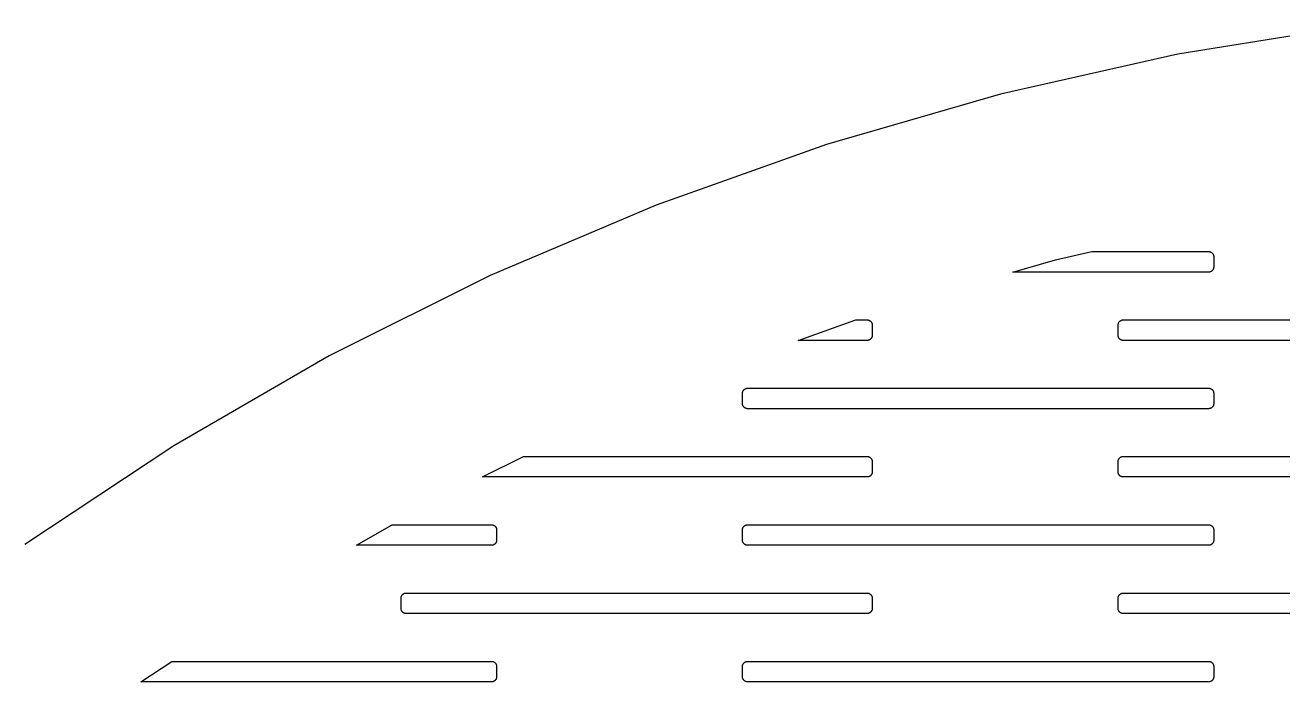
# Model space of a CAD drawing. Header units: metres. Extents: x -156 to 156, y -163 to 163.
# Drawn here: x -99.3 to -25.7, y 122.7 to 161.2 of the extents above; entities that cross this region are included whole.
import ezdxf

# ---------------------------------------------------------------- set-up
doc = ezdxf.new("R2010")
doc.units = ezdxf.units.M

msp = doc.modelspace()

# ---------------------------------------------------------------- linework, layer by layer
for p, q in [((-21.2901, 161.165), (-31.8081, 159.458)), ((-31.8081, 159.458), (-42.1863, 157.125)), ((-42.1863, 157.125), (-52.3845, 154.178)), ((-52.3845, 154.178), (-62.3633, 150.629)), ((-62.3633, 150.629), (-72.0841, 146.493)), ((-41.473, 146.7), (-38.9699, 147.423)), ((-38.9699, 147.423), (-36.849, 147.9)), ((-36.849, 147.9), (-30, 147.9)), ((-30, 147.9), (-29.9812, 147.899)), ((-29.9812, 147.899), (-29.9624, 147.898)), ((-29.9624, 147.898), (-29.9438, 147.895)), ((-29.9438, 147.895), (-29.9254, 147.891)), ((-29.9254, 147.891), (-29.9073, 147.885)), ((-29.9073, 147.885), (-29.8896, 147.879)), ((-29.8896, 147.879), (-29.8723, 147.871)), ((-29.8723, 147.871), (-29.8555, 147.863)), ((-29.8555, 147.863), (-29.8392, 147.853)), ((-29.8392, 147.853), (-29.8237, 147.843)), ((-29.8237, 147.843), (-29.8088, 147.831)), ((-29.8088, 147.831), (-29.7946, 147.819)), ((-29.7946, 147.819), (-29.7813, 147.805)), ((-29.7813, 147.805), (-29.7688, 147.791)), ((-29.7688, 147.791), (-29.7573, 147.776)), ((-29.7573, 147.776), (-29.7467, 147.761)), ((-29.7467, 147.761), (-29.7371, 147.745)), ((-29.7371, 147.745), (-29.7285, 147.728)), ((-29.7285, 147.728), (-29.7211, 147.71)), ((-29.7211, 147.71), (-29.7147, 147.693)), ((-29.7147, 147.693), (-29.7094, 147.675)), ((-29.7094, 147.675), (-29.7053, 147.656)), ((-29.7053, 147.656), (-29.7024, 147.638)), ((-29.7024, 147.638), (-29.7006, 147.619)), ((-29.7006, 147.619), (-29.7, 147.6)), ((-29.7, 147.6), (-29.7, 147)), ((-30, 146.7), (-41.473, 146.7)), ((-29.9812, 146.701), (-30, 146.7)), ((-29.9624, 146.702), (-29.9812, 146.701)), ((-29.9438, 146.705), (-29.9624, 146.702)), ((-29.9254, 146.709), (-29.9438, 146.705)), ((-29.9073, 146.715), (-29.9254, 146.709)), ((-29.8896, 146.721), (-29.9073, 146.715)), ((-29.8723, 146.729), (-29.8896, 146.721)), ((-29.8555, 146.737), (-29.8723, 146.729)), ((-29.8392, 146.747), (-29.8555, 146.737)), ((-29.8237, 146.757), (-29.8392, 146.747)), ((-29.8088, 146.769), (-29.8237, 146.757)), ((-29.7946, 146.781), (-29.8088, 146.769)), ((-29.7813, 146.795), (-29.7946, 146.781)), ((-29.7688, 146.809), (-29.7813, 146.795)), ((-29.7573, 146.824), (-29.7688, 146.809)), ((-29.7467, 146.839), (-29.7573, 146.824)), ((-29.7371, 146.855), (-29.7467, 146.839)), ((-29.7285, 146.872), (-29.7371, 146.855)), ((-29.7211, 146.89), (-29.7285, 146.872)), ((-29.7147, 146.907), (-29.7211, 146.89)), ((-29.7094, 146.925), (-29.7147, 146.907)), ((-29.7053, 146.944), (-29.7094, 146.925)), ((-29.7024, 146.962), (-29.7053, 146.944)), ((-29.7006, 146.981), (-29.7024, 146.962)), ((-29.7, 147), (-29.7006, 146.981)), ((-72.0841, 146.493), (-81.5096, 141.787)), ((-54.044, 142.7), (-50.6701, 143.9)), ((-50.6701, 143.9), (-50, 143.9)), ((-50, 143.9), (-49.9812, 143.899)), ((-49.9812, 143.899), (-49.9624, 143.898)), ((-49.9624, 143.898), (-49.9438, 143.895)), ((-49.9438, 143.895), (-49.9254, 143.891)), ((-49.9254, 143.891), (-49.9073, 143.885)), ((-49.9073, 143.885), (-49.8896, 143.879)), ((-49.8896, 143.879), (-49.8723, 143.871)), ((-49.8723, 143.871), (-49.8555, 143.863)), ((-49.8555, 143.863), (-49.8392, 143.853)), ((-49.8392, 143.853), (-49.8237, 143.843)), ((-49.8237, 143.843), (-49.8088, 143.831)), ((-49.8088, 143.831), (-49.7946, 143.819)), ((-49.7946, 143.819), (-49.7813, 143.805)), ((-49.7813, 143.805), (-49.7688, 143.791)), ((-49.7688, 143.791), (-49.7573, 143.776)), ((-49.7573, 143.776), (-49.7467, 143.761)), ((-49.7467, 143.761), (-49.7371, 143.745)), ((-49.7371, 143.745), (-49.7285, 143.728)), ((-49.7285, 143.728), (-49.7211, 143.71)), ((-49.7211, 143.71), (-49.7147, 143.693)), ((-49.7147, 143.693), (-49.7094, 143.675)), ((-49.7094, 143.675), (-49.7053, 143.656)), ((-49.7053, 143.656), (-49.7024, 143.638)), ((-35.2976, 143.638), (-35.2947, 143.656)), ((-35.2947, 143.656), (-35.2906, 143.675)), ((-35.2906, 143.675), (-35.2853, 143.693)), ((-35.2853, 143.693), (-35.2789, 143.71)), ((-35.2789, 143.71), (-35.2714, 143.728)), ((-35.2714, 143.728), (-35.2629, 143.745)), ((-35.2629, 143.745), (-35.2533, 143.761)), ((-35.2533, 143.761), (-35.2427, 143.776)), ((-35.2427, 143.776), (-35.2312, 143.791)), ((-35.2312, 143.791), (-35.2187, 143.805)), ((-35.2187, 143.805), (-35.2054, 143.819)), ((-35.2054, 143.819), (-35.1912, 143.831)), ((-35.1912, 143.831), (-35.1763, 143.843)), ((-35.1763, 143.843), (-35.1607, 143.853)), ((-35.1607, 143.853), (-35.1445, 143.863)), ((-35.1445, 143.863), (-35.1277, 143.871)), ((-35.1277, 143.871), (-35.1104, 143.879)), ((-35.1104, 143.879), (-35.0927, 143.885)), ((-35.0927, 143.885), (-35.0746, 143.891)), ((-35.0746, 143.891), (-35.0562, 143.895)), ((-35.0562, 143.895), (-35.0376, 143.898)), ((-35.0376, 143.898), (-35.0188, 143.899)), ((-35.0188, 143.899), (-35, 143.9)), ((-35, 143.9), (-8, 143.9)), ((-49.7094, 142.925), (-49.7147, 142.907)), ((-49.7053, 142.944), (-49.7094, 142.925)), ((-49.7024, 142.962), (-49.7053, 142.944)), ((-49.7024, 143.638), (-49.7006, 143.619)), ((-49.7006, 142.981), (-49.7024, 142.962)), ((-49.7006, 143.619), (-49.7, 143.6)), ((-49.7, 143), (-49.7006, 142.981)), ((-49.7, 143.6), (-49.7, 143)), ((-35.3, 143.6), (-35.2994, 143.619)), ((-35.3, 143), (-35.3, 143.6)), ((-35.2994, 142.981), (-35.3, 143)), ((-35.2994, 143.619), (-35.2976, 143.638)), ((-35.2976, 142.962), (-35.2994, 142.981)), ((-35.2947, 142.944), (-35.2976, 142.962)), ((-35.2906, 142.925), (-35.2947, 142.944)), ((-35.2853, 142.907), (-35.2906, 142.925)), ((-50, 142.7), (-54.044, 142.7)), ((-49.9812, 142.701), (-50, 142.7)), ((-49.9624, 142.702), (-49.9812, 142.701)), ((-49.9438, 142.705), (-49.9624, 142.702)), ((-49.9254, 142.709), (-49.9438, 142.705)), ((-49.9073, 142.715), (-49.9254, 142.709)), ((-49.8896, 142.721), (-49.9073, 142.715)), ((-49.8723, 142.729), (-49.8896, 142.721)), ((-49.8555, 142.737), (-49.8723, 142.729)), ((-49.8392, 142.747), (-49.8555, 142.737)), ((-49.8237, 142.757), (-49.8392, 142.747)), ((-49.8088, 142.769), (-49.8237, 142.757)), ((-49.7946, 142.781), (-49.8088, 142.769)), ((-49.7813, 142.795), (-49.7946, 142.781)), ((-49.7688, 142.809), (-49.7813, 142.795)), ((-49.7573, 142.824), (-49.7688, 142.809)), ((-49.7467, 142.839), (-49.7573, 142.824)), ((-49.7371, 142.855), (-49.7467, 142.839)), ((-49.7285, 142.872), (-49.7371, 142.855)), ((-49.7211, 142.89), (-49.7285, 142.872)), ((-49.7147, 142.907), (-49.7211, 142.89)), ((-35.2789, 142.89), (-35.2853, 142.907)), ((-35.2714, 142.872), (-35.2789, 142.89)), ((-35.2629, 142.855), (-35.2714, 142.872)), ((-35.2533, 142.839), (-35.2629, 142.855)), ((-35.2427, 142.824), (-35.2533, 142.839)), ((-35.2312, 142.809), (-35.2427, 142.824)), ((-35.2187, 142.795), (-35.2312, 142.809)), ((-35.2054, 142.781), (-35.2187, 142.795)), ((-35.1912, 142.769), (-35.2054, 142.781)), ((-35.1763, 142.757), (-35.1912, 142.769)), ((-35.1607, 142.747), (-35.1763, 142.757)), ((-35.1445, 142.737), (-35.1607, 142.747)), ((-35.1277, 142.729), (-35.1445, 142.737)), ((-35.1104, 142.721), (-35.1277, 142.729)), ((-35.0927, 142.715), (-35.1104, 142.721)), ((-35.0746, 142.709), (-35.0927, 142.715)), ((-35.0562, 142.705), (-35.0746, 142.709)), ((-35.0376, 142.702), (-35.0562, 142.705)), ((-35.0188, 142.701), (-35.0376, 142.702)), ((-35, 142.7), (-35.0188, 142.701)), ((-8, 142.7), (-35, 142.7)), ((-81.5096, 141.787), (-90.6039, 136.531)), ((-57.3, 139.6), (-57.2994, 139.619)), ((-57.3, 139), (-57.3, 139.6)), ((-57.2994, 139.619), (-57.2976, 139.638)), ((-57.2976, 139.638), (-57.2947, 139.656)), ((-57.2947, 139.656), (-57.2906, 139.675)), ((-57.2906, 139.675), (-57.2853, 139.693)), ((-57.2853, 139.693), (-57.2789, 139.71)), ((-57.2789, 139.71), (-57.2714, 139.728)), ((-57.2714, 139.728), (-57.2629, 139.745)), ((-57.2629, 139.745), (-57.2533, 139.761)), ((-57.2533, 139.761), (-57.2427, 139.776)), ((-57.2427, 139.776), (-57.2312, 139.791)), ((-57.2312, 139.791), (-57.2187, 139.805)), ((-57.2187, 139.805), (-57.2054, 139.819)), ((-57.2054, 139.819), (-57.1912, 139.831)), ((-57.1912, 139.831), (-57.1763, 139.843)), ((-57.1763, 139.843), (-57.1607, 139.853)), ((-57.1607, 139.853), (-57.1445, 139.863)), ((-57.1445, 139.863), (-57.1277, 139.871)), ((-57.1277, 139.871), (-57.1104, 139.879)), ((-57.1104, 139.879), (-57.0927, 139.885)), ((-57.0927, 139.885), (-57.0746, 139.891)), ((-57.0746, 139.891), (-57.0562, 139.895)), ((-57.0562, 139.895), (-57.0376, 139.898)), ((-57.0376, 139.898), (-57.0188, 139.899)), ((-57.0188, 139.899), (-57, 139.9)), ((-57, 139.9), (-30, 139.9)), ((-30, 139.9), (-29.9812, 139.899)), ((-29.9812, 139.899), (-29.9624, 139.898)), ((-29.9624, 139.898), (-29.9438, 139.895)), ((-29.9438, 139.895), (-29.9254, 139.891)), ((-29.9254, 139.891), (-29.9073, 139.885)), ((-29.9073, 139.885), (-29.8896, 139.879)), ((-29.8896, 139.879), (-29.8723, 139.871)), ((-29.8723, 139.871), (-29.8555, 139.863)), ((-29.8555, 139.863), (-29.8392, 139.853)), ((-29.8392, 139.853), (-29.8237, 139.843)), ((-29.8237, 139.843), (-29.8088, 139.831)), ((-29.8088, 139.831), (-29.7946, 139.819)), ((-29.7946, 139.819), (-29.7813, 139.805)), ((-29.7813, 139.805), (-29.7688, 139.791)), ((-29.7688, 139.791), (-29.7573, 139.776)), ((-29.7573, 139.776), (-29.7467, 139.761)), ((-29.7467, 139.761), (-29.7371, 139.745)), ((-29.7371, 139.745), (-29.7285, 139.728)), ((-29.7285, 139.728), (-29.7211, 139.71)), ((-29.7211, 139.71), (-29.7147, 139.693)), ((-29.7147, 139.693), (-29.7094, 139.675)), ((-29.7094, 139.675), (-29.7053, 139.656)), ((-29.7053, 139.656), (-29.7024, 139.638)), ((-29.7024, 139.638), (-29.7006, 139.619)), ((-29.7006, 139.619), (-29.7, 139.6)), ((-29.7, 139.6), (-29.7, 139)), ((-57.2994, 138.981), (-57.3, 139)), ((-57.2976, 138.962), (-57.2994, 138.981)), ((-57.2947, 138.944), (-57.2976, 138.962)), ((-57.2906, 138.925), (-57.2947, 138.944)), ((-57.2853, 138.907), (-57.2906, 138.925)), ((-57.2789, 138.89), (-57.2853, 138.907)), ((-57.2714, 138.872), (-57.2789, 138.89)), ((-57.2629, 138.855), (-57.2714, 138.872)), ((-57.2533, 138.839), (-57.2629, 138.855)), ((-57.2427, 138.824), (-57.2533, 138.839)), ((-57.2312, 138.809), (-57.2427, 138.824)), ((-57.2187, 138.795), (-57.2312, 138.809)), ((-57.2054, 138.781), (-57.2187, 138.795)), ((-57.1912, 138.769), (-57.2054, 138.781)), ((-57.1763, 138.757), (-57.1912, 138.769)), ((-57.1607, 138.747), (-57.1763, 138.757)), ((-57.1445, 138.737), (-57.1607, 138.747)), ((-57.1277, 138.729), (-57.1445, 138.737)), ((-57.1104, 138.721), (-57.1277, 138.729)), ((-57.0927, 138.715), (-57.1104, 138.721)), ((-57.0746, 138.709), (-57.0927, 138.715)), ((-57.0562, 138.705), (-57.0746, 138.709)), ((-57.0376, 138.702), (-57.0562, 138.705)), ((-57.0188, 138.701), (-57.0376, 138.702)), ((-57, 138.7), (-57.0188, 138.701)), ((-30, 138.7), (-57, 138.7)), ((-29.9812, 138.701), (-30, 138.7)), ((-29.9624, 138.702), (-29.9812, 138.701)), ((-29.9438, 138.705), (-29.9624, 138.702)), ((-29.9254, 138.709), (-29.9438, 138.705)), ((-29.9073, 138.715), (-29.9254, 138.709)), ((-29.8896, 138.721), (-29.9073, 138.715)), ((-29.8723, 138.729), (-29.8896, 138.721)), ((-29.8555, 138.737), (-29.8723, 138.729)), ((-29.8392, 138.747), (-29.8555, 138.737)), ((-29.8237, 138.757), (-29.8392, 138.747)), ((-29.8088, 138.769), (-29.8237, 138.757)), ((-29.7946, 138.781), (-29.8088, 138.769)), ((-29.7813, 138.795), (-29.7946, 138.781)), ((-29.7688, 138.809), (-29.7813, 138.795)), ((-29.7573, 138.824), (-29.7688, 138.809)), ((-29.7467, 138.839), (-29.7573, 138.824)), ((-29.7371, 138.855), (-29.7467, 138.839)), ((-29.7285, 138.872), (-29.7371, 138.855)), ((-29.7211, 138.89), (-29.7285, 138.872)), ((-29.7147, 138.907), (-29.7211, 138.89)), ((-29.7094, 138.925), (-29.7147, 138.907)), ((-29.7053, 138.944), (-29.7094, 138.925)), ((-29.7024, 138.962), (-29.7053, 138.944)), ((-29.7006, 138.981), (-29.7024, 138.962)), ((-29.7, 139), (-29.7006, 138.981)), ((-90.6039, 136.531), (-99.3321, 130.745)), ((-72.5242, 134.7), (-70.1208, 135.9)), ((-70.1208, 135.9), (-50, 135.9)), ((-50, 135.9), (-49.9812, 135.899)), ((-49.9812, 135.899), (-49.9624, 135.898)), ((-49.9624, 135.898), (-49.9438, 135.895)), ((-49.9438, 135.895), (-49.9254, 135.891)), ((-49.9254, 135.891), (-49.9073, 135.885)), ((-49.9073, 135.885), (-49.8896, 135.879)), ((-49.8896, 135.879), (-49.8723, 135.871)), ((-49.8723, 135.871), (-49.8555, 135.863)), ((-49.8555, 135.863), (-49.8392, 135.853)), ((-49.8392, 135.853), (-49.8237, 135.843)), ((-49.8237, 135.843), (-49.8088, 135.831)), ((-49.8088, 135.831), (-49.7946, 135.819)), ((-49.7946, 135.819), (-49.7813, 135.805)), ((-49.7813, 135.805), (-49.7688, 135.791)), ((-49.7688, 135.791), (-49.7573, 135.776)), ((-49.7573, 135.776), (-49.7467, 135.761)), ((-49.7467, 135.761), (-49.7371, 135.745)), ((-49.7371, 135.745), (-49.7285, 135.728)), ((-49.7285, 135.728), (-49.7211, 135.71)), ((-49.7211, 135.71), (-49.7147, 135.693)), ((-49.7147, 135.693), (-49.7094, 135.675)), ((-49.7094, 135.675), (-49.7053, 135.656)), ((-49.7053, 135.656), (-49.7024, 135.638)), ((-49.7024, 135.638), (-49.7006, 135.619)), ((-49.7006, 135.619), (-49.7, 135.6)), ((-49.7, 135.6), (-49.7, 135)), ((-35.3, 135.6), (-35.2994, 135.619)), ((-35.3, 135), (-35.3, 135.6)), ((-35.2994, 135.619), (-35.2976, 135.638)), ((-35.2976, 135.638), (-35.2947, 135.656)), ((-35.2947, 135.656), (-35.2906, 135.675)), ((-35.2906, 135.675), (-35.2853, 135.693)), ((-35.2853, 135.693), (-35.2789, 135.71)), ((-35.2789, 135.71), (-35.2714, 135.728)), ((-35.2714, 135.728), (-35.2629, 135.745)), ((-35.2629, 135.745), (-35.2533, 135.761)), ((-35.2533, 135.761), (-35.2427, 135.776)), ((-35.2427, 135.776), (-35.2312, 135.791)), ((-35.2312, 135.791), (-35.2187, 135.805)), ((-35.2187, 135.805), (-35.2054, 135.819)), ((-35.2054, 135.819), (-35.1912, 135.831)), ((-35.1912, 135.831), (-35.1763, 135.843)), ((-35.1763, 135.843), (-35.1607, 135.853)), ((-35.1607, 135.853), (-35.1445, 135.863)), ((-35.1445, 135.863), (-35.1277, 135.871)), ((-35.1277, 135.871), (-35.1104, 135.879)), ((-35.1104, 135.879), (-35.0927, 135.885)), ((-35.0927, 135.885), (-35.0746, 135.891)), ((-35.0746, 135.891), (-35.0562, 135.895)), ((-35.0562, 135.895), (-35.0376, 135.898)), ((-35.0376, 135.898), (-35.0188, 135.899)), ((-35.0188, 135.899), (-35, 135.9)), ((-35, 135.9), (-8, 135.9)), ((-49.7688, 134.809), (-49.7813, 134.795)), ((-49.7573, 134.824), (-49.7688, 134.809)), ((-49.7467, 134.839), (-49.7573, 134.824)), ((-49.7371, 134.855), (-49.7467, 134.839)), ((-49.7285, 134.872), (-49.7371, 134.855)), ((-49.7211, 134.89), (-49.7285, 134.872)), ((-49.7147, 134.907), (-49.7211, 134.89)), ((-49.7094, 134.925), (-49.7147, 134.907)), ((-49.7053, 134.944), (-49.7094, 134.925)), ((-49.7024, 134.962), (-49.7053, 134.944)), ((-49.7006, 134.981), (-49.7024, 134.962)), ((-49.7, 135), (-49.7006, 134.981)), ((-35.2994, 134.981), (-35.3, 135)), ((-35.2976, 134.962), (-35.2994, 134.981)), ((-35.2947, 134.944), (-35.2976, 134.962)), ((-35.2906, 134.925), (-35.2947, 134.944)), ((-35.2853, 134.907), (-35.2906, 134.925)), ((-35.2789, 134.89), (-35.2853, 134.907)), ((-35.2714, 134.872), (-35.2789, 134.89)), ((-35.2629, 134.855), (-35.2714, 134.872)), ((-35.2533, 134.839), (-35.2629, 134.855)), ((-35.2427, 134.824), (-35.2533, 134.839)), ((-35.2312, 134.809), (-35.2427, 134.824)), ((-35.2187, 134.795), (-35.2312, 134.809)), ((-50, 134.7), (-72.5242, 134.7)), ((-49.9812, 134.701), (-50, 134.7)), ((-49.9624, 134.702), (-49.9812, 134.701)), ((-49.9438, 134.705), (-49.9624, 134.702)), ((-49.9254, 134.709), (-49.9438, 134.705)), ((-49.9073, 134.715), (-49.9254, 134.709)), ((-49.8896, 134.721), (-49.9073, 134.715)), ((-49.8723, 134.729), (-49.8896, 134.721)), ((-49.8555, 134.737), (-49.8723, 134.729)), ((-49.8392, 134.747), (-49.8555, 134.737)), ((-49.8237, 134.757), (-49.8392, 134.747)), ((-49.8088, 134.769), (-49.8237, 134.757)), ((-49.7946, 134.781), (-49.8088, 134.769)), ((-49.7813, 134.795), (-49.7946, 134.781)), ((-35.2054, 134.781), (-35.2187, 134.795)), ((-35.1912, 134.769), (-35.2054, 134.781)), ((-35.1763, 134.757), (-35.1912, 134.769)), ((-35.1607, 134.747), (-35.1763, 134.757)), ((-35.1445, 134.737), (-35.1607, 134.747)), ((-35.1277, 134.729), (-35.1445, 134.737)), ((-35.1104, 134.721), (-35.1277, 134.729)), ((-35.0927, 134.715), (-35.1104, 134.721)), ((-35.0746, 134.709), (-35.0927, 134.715)), ((-35.0562, 134.705), (-35.0746, 134.709)), ((-35.0376, 134.702), (-35.0562, 134.705)), ((-35.0188, 134.701), (-35.0376, 134.702)), ((-35, 134.7), (-35.0188, 134.701)), ((-8, 134.7), (-35, 134.7)), ((-79.8996, 130.7), (-77.8235, 131.9)), ((-77.8235, 131.9), (-72, 131.9)), ((-72, 131.9), (-71.9812, 131.899)), ((-71.9812, 131.899), (-71.9624, 131.898)), ((-71.9624, 131.898), (-71.9438, 131.895)), ((-71.9438, 131.895), (-71.9254, 131.891)), ((-71.9254, 131.891), (-71.9073, 131.885)), ((-71.9073, 131.885), (-71.8896, 131.879)), ((-71.8896, 131.879), (-71.8723, 131.871)), ((-71.8723, 131.871), (-71.8555, 131.863)), ((-71.8555, 131.863), (-71.8392, 131.853)), ((-57.1607, 131.853), (-57.1445, 131.863)), ((-57.1445, 131.863), (-57.1277, 131.871)), ((-57.1277, 131.871), (-57.1104, 131.879)), ((-57.1104, 131.879), (-57.0927, 131.885)), ((-57.0927, 131.885), (-57.0746, 131.891)), ((-57.0746, 131.891), (-57.0562, 131.895)), ((-57.0562, 131.895), (-57.0376, 131.898)), ((-57.0376, 131.898), (-57.0188, 131.899)), ((-57.0188, 131.899), (-57, 131.9)), ((-57, 131.9), (-30, 131.9)), ((-30, 131.9), (-29.9812, 131.899)), ((-29.9812, 131.899), (-29.9624, 131.898)), ((-29.9624, 131.898), (-29.9438, 131.895)), ((-29.9438, 131.895), (-29.9254, 131.891)), ((-29.9254, 131.891), (-29.9073, 131.885)), ((-29.9073, 131.885), (-29.8896, 131.879)), ((-29.8896, 131.879), (-29.8723, 131.871)), ((-29.8723, 131.871), (-29.8555, 131.863)), ((-29.8555, 131.863), (-29.8392, 131.853)), ((-71.8392, 131.853), (-71.8237, 131.843)), ((-71.8237, 131.843), (-71.8088, 131.831)), ((-71.8088, 131.831), (-71.7946, 131.819)), ((-71.7946, 131.819), (-71.7813, 131.805)), ((-71.7813, 131.805), (-71.7688, 131.791)), ((-71.7688, 131.791), (-71.7573, 131.776)), ((-71.7573, 131.776), (-71.7467, 131.761)), ((-71.7467, 131.761), (-71.7371, 131.745)), ((-71.7371, 131.745), (-71.7285, 131.728)), ((-71.7285, 131.728), (-71.7211, 131.71)), ((-71.7211, 131.71), (-71.7147, 131.693)), ((-71.7147, 131.693), (-71.7094, 131.675)), ((-71.7094, 131.675), (-71.7053, 131.656)), ((-71.7053, 131.656), (-71.7024, 131.638)), ((-71.7024, 131.638), (-71.7006, 131.619)), ((-71.7006, 131.619), (-71.7, 131.6)), ((-71.7, 131.6), (-71.7, 131)), ((-57.3, 131.6), (-57.2994, 131.619)), ((-57.3, 131), (-57.3, 131.6)), ((-57.2994, 131.619), (-57.2976, 131.638)), ((-57.2976, 131.638), (-57.2947, 131.656)), ((-57.2947, 131.656), (-57.2906, 131.675)), ((-57.2906, 131.675), (-57.2853, 131.693)), ((-57.2853, 131.693), (-57.2789, 131.71)), ((-57.2789, 131.71), (-57.2714, 131.728)), ((-57.2714, 131.728), (-57.2629, 131.745)), ((-57.2629, 131.745), (-57.2533, 131.761)), ((-57.2533, 131.761), (-57.2427, 131.776)), ((-57.2427, 131.776), (-57.2312, 131.791)), ((-57.2312, 131.791), (-57.2187, 131.805)), ((-57.2187, 131.805), (-57.2054, 131.819)), ((-57.2054, 131.819), (-57.1912, 131.831)), ((-57.1912, 131.831), (-57.1763, 131.843)), ((-57.1763, 131.843), (-57.1607, 131.853)), ((-29.8392, 131.853), (-29.8237, 131.843)), ((-29.8237, 131.843), (-29.8088, 131.831)), ((-29.8088, 131.831), (-29.7946, 131.819)), ((-29.7946, 131.819), (-29.7813, 131.805)), ((-29.7813, 131.805), (-29.7688, 131.791)), ((-29.7688, 131.791), (-29.7573, 131.776)), ((-29.7573, 131.776), (-29.7467, 131.761)), ((-29.7467, 131.761), (-29.7371, 131.745)), ((-29.7371, 131.745), (-29.7285, 131.728)), ((-29.7285, 131.728), (-29.7211, 131.71)), ((-29.7211, 131.71), (-29.7147, 131.693)), ((-29.7147, 131.693), (-29.7094, 131.675)), ((-29.7094, 131.675), (-29.7053, 131.656)), ((-29.7053, 131.656), (-29.7024, 131.638)), ((-29.7024, 131.638), (-29.7006, 131.619)), ((-29.7006, 131.619), (-29.7, 131.6)), ((-29.7, 131.6), (-29.7, 131)), ((-72, 130.7), (-79.8996, 130.7)), ((-71.9812, 130.701), (-72, 130.7)), ((-71.9624, 130.702), (-71.9812, 130.701)), ((-71.9438, 130.705), (-71.9624, 130.702)), ((-71.9254, 130.709), (-71.9438, 130.705)), ((-71.9073, 130.715), (-71.9254, 130.709)), ((-71.8896, 130.721), (-71.9073, 130.715)), ((-71.8723, 130.729), (-71.8896, 130.721)), ((-71.8555, 130.737), (-71.8723, 130.729)), ((-71.8392, 130.747), (-71.8555, 130.737)), ((-71.8237, 130.757), (-71.8392, 130.747)), ((-71.8088, 130.769), (-71.8237, 130.757)), ((-71.7946, 130.781), (-71.8088, 130.769)), ((-71.7813, 130.795), (-71.7946, 130.781)), ((-71.7688, 130.809), (-71.7813, 130.795)), ((-71.7573, 130.824), (-71.7688, 130.809)), ((-71.7467, 130.839), (-71.7573, 130.824)), ((-71.7371, 130.855), (-71.7467, 130.839)), ((-71.7285, 130.872), (-71.7371, 130.855)), ((-71.7211, 130.89), (-71.7285, 130.872)), ((-71.7147, 130.907), (-71.7211, 130.89)), ((-71.7094, 130.925), (-71.7147, 130.907)), ((-71.7053, 130.944), (-71.7094, 130.925)), ((-71.7024, 130.962), (-71.7053, 130.944)), ((-71.7006, 130.981), (-71.7024, 130.962)), ((-71.7, 131), (-71.7006, 130.981)), ((-57.2994, 130.981), (-57.3, 131)), ((-57.2976, 130.962), (-57.2994, 130.981)), ((-57.2947, 130.944), (-57.2976, 130.962)), ((-57.2906, 130.925), (-57.2947, 130.944)), ((-57.2853, 130.907), (-57.2906, 130.925)), ((-57.2789, 130.89), (-57.2853, 130.907)), ((-57.2714, 130.872), (-57.2789, 130.89)), ((-57.2629, 130.855), (-57.2714, 130.872)), ((-57.2533, 130.839), (-57.2629, 130.855)), ((-57.2427, 130.824), (-57.2533, 130.839)), ((-57.2312, 130.809), (-57.2427, 130.824)), ((-57.2187, 130.795), (-57.2312, 130.809)), ((-57.2054, 130.781), (-57.2187, 130.795)), ((-57.1912, 130.769), (-57.2054, 130.781)), ((-57.1763, 130.757), (-57.1912, 130.769)), ((-57.1607, 130.747), (-57.1763, 130.757)), ((-57.1445, 130.737), (-57.1607, 130.747)), ((-57.1277, 130.729), (-57.1445, 130.737)), ((-57.1104, 130.721), (-57.1277, 130.729)), ((-57.0927, 130.715), (-57.1104, 130.721)), ((-57.0746, 130.709), (-57.0927, 130.715)), ((-57.0562, 130.705), (-57.0746, 130.709)), ((-57.0376, 130.702), (-57.0562, 130.705)), ((-57.0188, 130.701), (-57.0376, 130.702)), ((-57, 130.7), (-57.0188, 130.701)), ((-30, 130.7), (-57, 130.7)), ((-29.9812, 130.701), (-30, 130.7)), ((-29.9624, 130.702), (-29.9812, 130.701)), ((-29.9438, 130.705), (-29.9624, 130.702)), ((-29.9254, 130.709), (-29.9438, 130.705)), ((-29.9073, 130.715), (-29.9254, 130.709)), ((-29.8896, 130.721), (-29.9073, 130.715)), ((-29.8723, 130.729), (-29.8896, 130.721)), ((-29.8555, 130.737), (-29.8723, 130.729)), ((-29.8392, 130.747), (-29.8555, 130.737)), ((-29.8237, 130.757), (-29.8392, 130.747)), ((-29.8088, 130.769), (-29.8237, 130.757)), ((-29.7946, 130.781), (-29.8088, 130.769)), ((-29.7813, 130.795), (-29.7946, 130.781)), ((-29.7688, 130.809), (-29.7813, 130.795)), ((-29.7573, 130.824), (-29.7688, 130.809)), ((-29.7467, 130.839), (-29.7573, 130.824)), ((-29.7371, 130.855), (-29.7467, 130.839)), ((-29.7285, 130.872), (-29.7371, 130.855)), ((-29.7211, 130.89), (-29.7285, 130.872)), ((-29.7147, 130.907), (-29.7211, 130.89)), ((-29.7094, 130.925), (-29.7147, 130.907)), ((-29.7053, 130.944), (-29.7094, 130.925)), ((-29.7024, 130.962), (-29.7053, 130.944)), ((-29.7006, 130.981), (-29.7024, 130.962)), ((-29.7, 131), (-29.7006, 130.981)), ((-77.3, 127.6), (-77.2994, 127.619)), ((-77.3, 127), (-77.3, 127.6)), ((-77.2994, 127.619), (-77.2976, 127.638)), ((-77.2976, 127.638), (-77.2947, 127.656)), ((-77.2947, 127.656), (-77.2906, 127.675)), ((-77.2906, 127.675), (-77.2853, 127.693)), ((-77.2853, 127.693), (-77.2789, 127.71)), ((-77.2789, 127.71), (-77.2714, 127.728)), ((-77.2714, 127.728), (-77.2629, 127.745)), ((-77.2629, 127.745), (-77.2533, 127.761)), ((-77.2533, 127.761), (-77.2427, 127.776)), ((-77.2427, 127.776), (-77.2312, 127.791)), ((-77.2312, 127.791), (-77.2187, 127.805)), ((-77.2187, 127.805), (-77.2054, 127.819)), ((-77.2054, 127.819), (-77.1912, 127.831)), ((-77.1912, 127.831), (-77.1763, 127.843)), ((-77.1763, 127.843), (-77.1608, 127.853)), ((-77.1608, 127.853), (-77.1445, 127.863)), ((-77.1445, 127.863), (-77.1277, 127.871)), ((-77.1277, 127.871), (-77.1104, 127.879)), ((-77.1104, 127.879), (-77.0927, 127.885)), ((-77.0927, 127.885), (-77.0746, 127.891)), ((-77.0746, 127.891), (-77.0562, 127.895)), ((-77.0562, 127.895), (-77.0376, 127.898)), ((-77.0376, 127.898), (-77.0188, 127.899)), ((-77.0188, 127.899), (-77, 127.9)), ((-77, 127.9), (-50, 127.9)), ((-50, 127.9), (-49.9812, 127.899)), ((-49.9812, 127.899), (-49.9624, 127.898)), ((-49.9624, 127.898), (-49.9438, 127.895)), ((-49.9438, 127.895), (-49.9254, 127.891)), ((-49.9254, 127.891), (-49.9073, 127.885)), ((-49.9073, 127.885), (-49.8896, 127.879)), ((-49.8896, 127.879), (-49.8723, 127.871)), ((-49.8723, 127.871), (-49.8555, 127.863)), ((-49.8555, 127.863), (-49.8392, 127.853)), ((-49.8392, 127.853), (-49.8237, 127.843)), ((-49.8237, 127.843), (-49.8088, 127.831)), ((-49.8088, 127.831), (-49.7946, 127.819)), ((-49.7946, 127.819), (-49.7813, 127.805)), ((-49.7813, 127.805), (-49.7688, 127.791)), ((-49.7688, 127.791), (-49.7573, 127.776)), ((-49.7573, 127.776), (-49.7467, 127.761)), ((-49.7467, 127.761), (-49.7371, 127.745)), ((-49.7371, 127.745), (-49.7285, 127.728)), ((-49.7285, 127.728), (-49.7211, 127.71)), ((-49.7211, 127.71), (-49.7147, 127.693)), ((-49.7147, 127.693), (-49.7094, 127.675)), ((-49.7094, 127.675), (-49.7053, 127.656)), ((-49.7053, 127.656), (-49.7024, 127.638)), ((-49.7024, 127.638), (-49.7006, 127.619)), ((-49.7006, 127.619), (-49.7, 127.6)), ((-49.7, 127.6), (-49.7, 127)), ((-35.3, 127.6), (-35.2994, 127.619)), ((-35.3, 127), (-35.3, 127.6)), ((-35.2994, 127.619), (-35.2976, 127.638)), ((-35.2976, 127.638), (-35.2947, 127.656)), ((-35.2947, 127.656), (-35.2906, 127.675)), ((-35.2906, 127.675), (-35.2853, 127.693)), ((-35.2853, 127.693), (-35.2789, 127.71)), ((-35.2789, 127.71), (-35.2714, 127.728)), ((-35.2714, 127.728), (-35.2629, 127.745)), ((-35.2629, 127.745), (-35.2533, 127.761)), ((-35.2533, 127.761), (-35.2427, 127.776)), ((-35.2427, 127.776), (-35.2312, 127.791)), ((-35.2312, 127.791), (-35.2187, 127.805)), ((-35.2187, 127.805), (-35.2054, 127.819)), ((-35.2054, 127.819), (-35.1912, 127.831)), ((-35.1912, 127.831), (-35.1763, 127.843)), ((-35.1763, 127.843), (-35.1607, 127.853)), ((-35.1607, 127.853), (-35.1445, 127.863)), ((-35.1445, 127.863), (-35.1277, 127.871)), ((-35.1277, 127.871), (-35.1104, 127.879)), ((-35.1104, 127.879), (-35.0927, 127.885)), ((-35.0927, 127.885), (-35.0746, 127.891)), ((-35.0746, 127.891), (-35.0562, 127.895)), ((-35.0562, 127.895), (-35.0376, 127.898)), ((-35.0376, 127.898), (-35.0188, 127.899)), ((-35.0188, 127.899), (-35, 127.9)), ((-35, 127.9), (-8, 127.9)), ((-77.2994, 126.981), (-77.3, 127)), ((-77.2976, 126.962), (-77.2994, 126.981)), ((-77.2947, 126.944), (-77.2976, 126.962)), ((-77.2906, 126.925), (-77.2947, 126.944)), ((-77.2853, 126.907), (-77.2906, 126.925)), ((-77.2789, 126.89), (-77.2853, 126.907)), ((-77.2714, 126.872), (-77.2789, 126.89)), ((-77.2629, 126.855), (-77.2714, 126.872)), ((-77.2533, 126.839), (-77.2629, 126.855)), ((-77.2427, 126.824), (-77.2533, 126.839)), ((-77.2312, 126.809), (-77.2427, 126.824)), ((-77.2187, 126.795), (-77.2312, 126.809)), ((-77.2054, 126.781), (-77.2187, 126.795)), ((-77.1912, 126.769), (-77.2054, 126.781)), ((-77.1763, 126.757), (-77.1912, 126.769)), ((-77.1608, 126.747), (-77.1763, 126.757)), ((-77.1445, 126.737), (-77.1608, 126.747)), ((-77.1277, 126.729), (-77.1445, 126.737)), ((-77.1104, 126.721), (-77.1277, 126.729)), ((-77.0927, 126.715), (-77.1104, 126.721)), ((-77.0746, 126.709), (-77.0927, 126.715)), ((-77.0562, 126.705), (-77.0746, 126.709)), ((-77.0376, 126.702), (-77.0562, 126.705)), ((-49.9438, 126.705), (-49.9624, 126.702)), ((-49.9254, 126.709), (-49.9438, 126.705)), ((-49.9073, 126.715), (-49.9254, 126.709)), ((-49.8896, 126.721), (-49.9073, 126.715)), ((-49.8723, 126.729), (-49.8896, 126.721)), ((-49.8555, 126.737), (-49.8723, 126.729)), ((-49.8392, 126.747), (-49.8555, 126.737)), ((-49.8237, 126.757), (-49.8392, 126.747)), ((-49.8088, 126.769), (-49.8237, 126.757)), ((-49.7946, 126.781), (-49.8088, 126.769)), ((-49.7813, 126.795), (-49.7946, 126.781)), ((-49.7688, 126.809), (-49.7813, 126.795)), ((-49.7573, 126.824), (-49.7688, 126.809)), ((-49.7467, 126.839), (-49.7573, 126.824)), ((-49.7371, 126.855), (-49.7467, 126.839)), ((-49.7285, 126.872), (-49.7371, 126.855)), ((-49.7211, 126.89), (-49.7285, 126.872)), ((-49.7147, 126.907), (-49.7211, 126.89)), ((-49.7094, 126.925), (-49.7147, 126.907)), ((-49.7053, 126.944), (-49.7094, 126.925)), ((-49.7024, 126.962), (-49.7053, 126.944)), ((-49.7006, 126.981), (-49.7024, 126.962)), ((-49.7, 127), (-49.7006, 126.981)), ((-35.2994, 126.981), (-35.3, 127)), ((-35.2976, 126.962), (-35.2994, 126.981)), ((-35.2947, 126.944), (-35.2976, 126.962)), ((-35.2906, 126.925), (-35.2947, 126.944)), ((-35.2853, 126.907), (-35.2906, 126.925)), ((-35.2789, 126.89), (-35.2853, 126.907)), ((-35.2714, 126.872), (-35.2789, 126.89)), ((-35.2629, 126.855), (-35.2714, 126.872)), ((-35.2533, 126.839), (-35.2629, 126.855)), ((-35.2427, 126.824), (-35.2533, 126.839)), ((-35.2312, 126.809), (-35.2427, 126.824)), ((-35.2187, 126.795), (-35.2312, 126.809)), ((-35.2054, 126.781), (-35.2187, 126.795)), ((-35.1912, 126.769), (-35.2054, 126.781)), ((-35.1763, 126.757), (-35.1912, 126.769)), ((-35.1607, 126.747), (-35.1763, 126.757)), ((-35.1445, 126.737), (-35.1607, 126.747)), ((-35.1277, 126.729), (-35.1445, 126.737)), ((-35.1104, 126.721), (-35.1277, 126.729)), ((-35.0927, 126.715), (-35.1104, 126.721)), ((-35.0746, 126.709), (-35.0927, 126.715)), ((-35.0562, 126.705), (-35.0746, 126.709)), ((-35.0376, 126.702), (-35.0562, 126.705)), ((-77.0188, 126.701), (-77.0376, 126.702)), ((-77, 126.7), (-77.0188, 126.701)), ((-50, 126.7), (-77, 126.7)), ((-49.9812, 126.701), (-50, 126.7)), ((-49.9624, 126.702), (-49.9812, 126.701)), ((-35.0188, 126.701), (-35.0376, 126.702)), ((-35, 126.7), (-35.0188, 126.701)), ((-8, 126.7), (-35, 126.7)), ((-92.5445, 122.7), (-90.7341, 123.9)), ((-90.7341, 123.9), (-72, 123.9)), ((-72, 123.9), (-71.9812, 123.899)), ((-71.9812, 123.899), (-71.9624, 123.898)), ((-71.9624, 123.898), (-71.9438, 123.895)), ((-71.9438, 123.895), (-71.9254, 123.891)), ((-71.9254, 123.891), (-71.9073, 123.885)), ((-71.9073, 123.885), (-71.8896, 123.879)), ((-71.8896, 123.879), (-71.8723, 123.871)), ((-71.8723, 123.871), (-71.8555, 123.863)), ((-71.8555, 123.863), (-71.8392, 123.853)), ((-71.8392, 123.853), (-71.8237, 123.843)), ((-71.8237, 123.843), (-71.8088, 123.831)), ((-71.8088, 123.831), (-71.7946, 123.819)), ((-71.7946, 123.819), (-71.7813, 123.805)), ((-71.7813, 123.805), (-71.7688, 123.791)), ((-71.7688, 123.791), (-71.7573, 123.776)), ((-71.7573, 123.776), (-71.7467, 123.761)), ((-71.7467, 123.761), (-71.7371, 123.745)), ((-57.2629, 123.745), (-57.2533, 123.761)), ((-57.2533, 123.761), (-57.2427, 123.776)), ((-57.2427, 123.776), (-57.2312, 123.791)), ((-57.2312, 123.791), (-57.2187, 123.805)), ((-57.2187, 123.805), (-57.2054, 123.819)), ((-57.2054, 123.819), (-57.1912, 123.831)), ((-57.1912, 123.831), (-57.1763, 123.843)), ((-57.1763, 123.843), (-57.1607, 123.853)), ((-57.1607, 123.853), (-57.1445, 123.863)), ((-57.1445, 123.863), (-57.1277, 123.871)), ((-57.1277, 123.871), (-57.1104, 123.879)), ((-57.1104, 123.879), (-57.0927, 123.885)), ((-57.0927, 123.885), (-57.0746, 123.891)), ((-57.0746, 123.891), (-57.0562, 123.895)), ((-57.0562, 123.895), (-57.0376, 123.898)), ((-57.0376, 123.898), (-57.0188, 123.899)), ((-57.0188, 123.899), (-57, 123.9)), ((-57, 123.9), (-30, 123.9)), ((-30, 123.9), (-29.9812, 123.899)), ((-29.9812, 123.899), (-29.9624, 123.898)), ((-29.9624, 123.898), (-29.9438, 123.895)), ((-29.9438, 123.895), (-29.9254, 123.891)), ((-29.9254, 123.891), (-29.9073, 123.885)), ((-29.9073, 123.885), (-29.8896, 123.879)), ((-29.8896, 123.879), (-29.8723, 123.871)), ((-29.8723, 123.871), (-29.8555, 123.863)), ((-29.8555, 123.863), (-29.8392, 123.853)), ((-29.8392, 123.853), (-29.8237, 123.843)), ((-29.8237, 123.843), (-29.8088, 123.831)), ((-29.8088, 123.831), (-29.7946, 123.819)), ((-29.7946, 123.819), (-29.7813, 123.805)), ((-29.7813, 123.805), (-29.7688, 123.791)), ((-29.7688, 123.791), (-29.7573, 123.776)), ((-29.7573, 123.776), (-29.7467, 123.761)), ((-29.7467, 123.761), (-29.7371, 123.745)), ((-71.7371, 123.745), (-71.7285, 123.728)), ((-71.7285, 123.728), (-71.7211, 123.71)), ((-71.7211, 123.71), (-71.7147, 123.693)), ((-71.7147, 123.693), (-71.7094, 123.675)), ((-71.7094, 123.675), (-71.7053, 123.656)), ((-71.7053, 123.656), (-71.7024, 123.638)), ((-71.7024, 123.638), (-71.7006, 123.619)), ((-71.7006, 123.619), (-71.7, 123.6)), ((-71.7, 123.6), (-71.7, 123)), ((-57.3, 123.6), (-57.2994, 123.619)), ((-57.3, 123), (-57.3, 123.6)), ((-57.2994, 123.619), (-57.2976, 123.638)), ((-57.2976, 123.638), (-57.2947, 123.656)), ((-57.2947, 123.656), (-57.2906, 123.675)), ((-57.2906, 123.675), (-57.2853, 123.693)), ((-57.2853, 123.693), (-57.2789, 123.71)), ((-57.2789, 123.71), (-57.2714, 123.728)), ((-57.2714, 123.728), (-57.2629, 123.745)), ((-29.7371, 123.745), (-29.7285, 123.728)), ((-29.7285, 123.728), (-29.7211, 123.71)), ((-29.7211, 123.71), (-29.7147, 123.693)), ((-29.7147, 123.693), (-29.7094, 123.675)), ((-29.7094, 123.675), (-29.7053, 123.656)), ((-29.7053, 123.656), (-29.7024, 123.638)), ((-29.7024, 123.638), (-29.7006, 123.619)), ((-29.7006, 123.619), (-29.7, 123.6)), ((-29.7, 123.6), (-29.7, 123)), ((-72, 122.7), (-92.5445, 122.7)), ((-71.9812, 122.701), (-72, 122.7)), ((-71.9624, 122.702), (-71.9812, 122.701)), ((-71.9438, 122.705), (-71.9624, 122.702)), ((-71.9254, 122.709), (-71.9438, 122.705)), ((-71.9073, 122.715), (-71.9254, 122.709)), ((-71.8896, 122.721), (-71.9073, 122.715)), ((-71.8723, 122.729), (-71.8896, 122.721)), ((-71.8555, 122.737), (-71.8723, 122.729)), ((-71.8392, 122.747), (-71.8555, 122.737)), ((-71.8237, 122.757), (-71.8392, 122.747)), ((-71.8088, 122.769), (-71.8237, 122.757)), ((-71.7946, 122.781), (-71.8088, 122.769)), ((-71.7813, 122.795), (-71.7946, 122.781)), ((-71.7688, 122.809), (-71.7813, 122.795)), ((-71.7573, 122.824), (-71.7688, 122.809)), ((-71.7467, 122.839), (-71.7573, 122.824)), ((-71.7371, 122.855), (-71.7467, 122.839)), ((-71.7285, 122.872), (-71.7371, 122.855)), ((-71.7211, 122.89), (-71.7285, 122.872)), ((-71.7147, 122.907), (-71.7211, 122.89)), ((-71.7094, 122.925), (-71.7147, 122.907)), ((-71.7053, 122.944), (-71.7094, 122.925)), ((-71.7024, 122.962), (-71.7053, 122.944)), ((-71.7006, 122.981), (-71.7024, 122.962)), ((-71.7, 123), (-71.7006, 122.981)), ((-57.2994, 122.981), (-57.3, 123)), ((-57.2976, 122.962), (-57.2994, 122.981)), ((-57.2947, 122.944), (-57.2976, 122.962)), ((-57.2906, 122.925), (-57.2947, 122.944)), ((-57.2853, 122.907), (-57.2906, 122.925)), ((-57.2789, 122.89), (-57.2853, 122.907)), ((-57.2714, 122.872), (-57.2789, 122.89)), ((-57.2629, 122.855), (-57.2714, 122.872)), ((-57.2533, 122.839), (-57.2629, 122.855)), ((-57.2427, 122.824), (-57.2533, 122.839)), ((-57.2312, 122.809), (-57.2427, 122.824)), ((-57.2187, 122.795), (-57.2312, 122.809)), ((-57.2054, 122.781), (-57.2187, 122.795)), ((-57.1912, 122.769), (-57.2054, 122.781)), ((-57.1763, 122.757), (-57.1912, 122.769)), ((-57.1607, 122.747), (-57.1763, 122.757)), ((-57.1445, 122.737), (-57.1607, 122.747)), ((-57.1277, 122.729), (-57.1445, 122.737)), ((-57.1104, 122.721), (-57.1277, 122.729)), ((-57.0927, 122.715), (-57.1104, 122.721)), ((-57.0746, 122.709), (-57.0927, 122.715)), ((-57.0562, 122.705), (-57.0746, 122.709)), ((-57.0376, 122.702), (-57.0562, 122.705)), ((-57.0188, 122.701), (-57.0376, 122.702)), ((-57, 122.7), (-57.0188, 122.701)), ((-30, 122.7), (-57, 122.7)), ((-29.9812, 122.701), (-30, 122.7)), ((-29.9624, 122.702), (-29.9812, 122.701)), ((-29.9438, 122.705), (-29.9624, 122.702)), ((-29.9254, 122.709), (-29.9438, 122.705)), ((-29.9073, 122.715), (-29.9254, 122.709)), ((-29.8896, 122.721), (-29.9073, 122.715)), ((-29.8723, 122.729), (-29.8896, 122.721)), ((-29.8555, 122.737), (-29.8723, 122.729)), ((-29.8392, 122.747), (-29.8555, 122.737)), ((-29.8237, 122.757), (-29.8392, 122.747)), ((-29.8088, 122.769), (-29.8237, 122.757)), ((-29.7946, 122.781), (-29.8088, 122.769)), ((-29.7813, 122.795), (-29.7946, 122.781)), ((-29.7688, 122.809), (-29.7813, 122.795)), ((-29.7573, 122.824), (-29.7688, 122.809)), ((-29.7467, 122.839), (-29.7573, 122.824)), ((-29.7371, 122.855), (-29.7467, 122.839)), ((-29.7285, 122.872), (-29.7371, 122.855)), ((-29.7211, 122.89), (-29.7285, 122.872)), ((-29.7147, 122.907), (-29.7211, 122.89)), ((-29.7094, 122.925), (-29.7147, 122.907)), ((-29.7053, 122.944), (-29.7094, 122.925)), ((-29.7024, 122.962), (-29.7053, 122.944)), ((-29.7006, 122.981), (-29.7024, 122.962)), ((-29.7, 123), (-29.7006, 122.981))]:
    msp.add_line(p, q)

doc.saveas('drawing.dxf')
